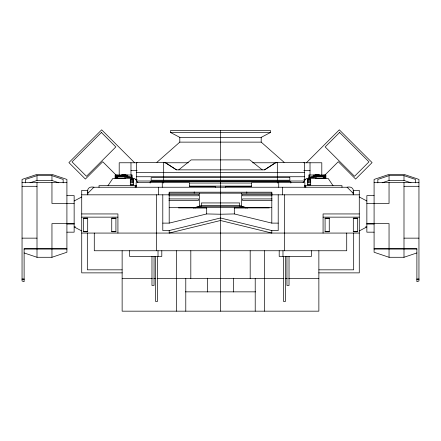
<?xml version="1.0" encoding="UTF-8"?>
<svg xmlns="http://www.w3.org/2000/svg" width="441" height="441" viewBox="0 0 441 441"><rect width="100%" height="100%" fill="white"/><g stroke="black" fill="none" stroke-linecap="round" stroke-linejoin="round"><path stroke-width="0.66" d="M107.99 185.639L112.791 178.478L134.742 178.478L137.901 182.574M303.099 182.574L306.258 178.478L328.209 178.478L333.01 185.639M306.39 162.768L339.327 129.83L372.088 162.591L355.617 179.063L338.275 161.715L324.714 175.275L324.686 177.899M156.897 162.321L179.801 142.129L261.199 142.129L284.103 162.321M178.737 169.857L191.151 159.901L249.849 159.901L262.263 169.857M136.622 181.323L136.622 162.426L164.978 162.426L176.466 169.857L264.534 169.857L276.022 162.426L304.378 162.426L304.378 181.323M264.534 169.857L276.055 162.426M74.143 200.997L81.723 196.956M359.277 230.957L366.857 226.917L365.479 226.917M261.199 137.344L270.361 132.559L270.361 130.431L170.639 130.431L170.639 132.559L179.801 137.344L261.199 137.344L261.199 142.129M24.117 252.941L37.005 257.285L51.955 257.285L66.911 252.246L66.911 179.426L51.955 174.388L37.005 174.388L22.05 179.426L22.05 280.994L24.117 281.689L24.117 248.663L66.911 248.663M415.444 182.866L415.444 179.426L403.995 175.645L389.045 175.645L377.832 179.426L377.832 182.866M382.193 182.778L389.045 180.468L403.995 180.468L410.99 182.778M374.089 248.663L416.883 248.663L416.883 281.689L418.95 280.994L418.95 179.426L403.995 174.388L389.045 174.388L374.089 179.426L374.089 252.246L389.045 257.285L403.995 257.285L416.883 252.941M63.168 182.866L63.168 179.426L51.955 175.645L37.005 175.645L25.556 179.426L25.556 182.866M30.01 182.778L37.005 180.468L51.955 180.468L58.807 182.778M193.312 208.025L201.184 205.638L239.816 205.638L247.688 208.025M309.339 175.005L309.339 177.166L314.163 176.207M162.79 223.118L169.195 223.118L206.691 213.94L220.5 214.232L234.309 213.94L271.805 223.118L278.21 223.118M162.79 194.817L162.79 230.555L169.195 230.555L220.5 217.992L271.805 230.555L278.21 230.555L278.21 194.817M193.968 207.882L201.184 206.289L239.816 206.289L247.032 207.882M170.639 132.559L270.361 132.559M137.14 162.768L119.197 162.768L119.197 175.501M164.51 162.768L188.406 162.768M252.594 162.768L276.49 162.768M303.86 162.768L321.803 162.768L321.803 175.501M130.977 170.573L137.14 170.573M303.86 170.573L310.023 170.573M136.622 172.464L304.378 172.464M121.578 174.421L125.713 174.421M315.287 174.421L319.422 174.421M116.209 175.298L117.73 175.298M323.27 175.298L324.791 175.298M117.73 175.639L124.858 175.639M316.142 175.639L323.27 175.639M117.73 175.849L124.858 175.849M316.142 175.849L323.27 175.849M126.837 176.207L131.661 177.166L131.661 175.005M117.73 176.576L124.858 176.576M316.142 176.576L323.27 176.576M117.73 176.78L124.858 176.78M136.622 176.736L304.378 176.736M316.142 176.78L323.27 176.78M131.661 177.166L126.837 177.166L126.837 175.005M309.339 177.166L314.163 177.166L314.163 175.005M132.168 177.431L126.396 177.431L126.396 175.005M308.832 177.431L314.604 177.431L314.604 175.005M135.089 179.542L137.14 179.542M303.86 179.542L305.911 179.542M136.622 181.008L304.378 181.008M22.05 182.502L66.911 182.502M374.089 182.502L418.95 182.502M189.696 183.043L251.304 183.043M130.304 184.14L133.518 184.14M307.482 184.14L310.696 184.14M136.688 185.639L99.021 185.639L99.021 187.243M304.312 185.639L341.979 185.639L341.979 187.243M136.545 186.108L135.172 186.108L135.172 187.243M189.36 186.108L251.64 186.108M304.455 186.108L305.828 186.108L305.828 187.243M22.05 186.3L37.005 186.3M403.995 186.3L418.95 186.3M189.41 186.521L215.313 186.521L215.313 187.243M251.59 186.521L225.687 186.521L225.687 187.243M190.821 186.609L215.313 186.609M225.687 186.609L250.179 186.609M87.902 190.325L81.723 190.325L81.723 272.869L122.273 272.869M353.098 190.325L359.277 190.325L359.277 272.869L318.727 272.869M168.842 193.169L272.158 193.169M168.942 194.343L198.566 194.343L198.566 195.787L168.942 195.787M272.058 194.343L242.434 194.343L242.434 195.787L272.058 195.787M81.723 194.817L169.195 194.817M271.805 194.817L359.277 194.817M66.911 195.628L74.143 195.628L74.143 232.175L66.911 232.175M374.089 195.628L366.857 195.628L366.857 232.175L374.089 232.175M168.942 198.919L198.566 198.919L198.566 200.363L168.942 200.363M272.058 198.919L242.434 198.919L242.434 200.363L272.058 200.363M74.143 203.466L51.955 203.466L51.955 182.502M366.857 203.466L389.045 203.466L389.045 182.502M169.195 207.678L271.805 207.678M178.517 207.909L195.44 207.909M245.56 207.909L247.61 207.909M248.024 207.909L269.286 207.909M195.021 208.025L206.575 208.025L206.575 207.678M245.979 208.025L234.425 208.025L234.425 207.678M81.723 213.94L117.929 213.94L117.929 233.069M359.277 213.94L323.071 213.94L323.071 233.069M81.723 217.143L117.929 217.143M323.071 217.143L359.277 217.143M83.52 218.289L87.693 218.289M111.744 218.289L115.917 218.289M325.083 218.289L329.256 218.289M353.307 218.289L357.48 218.289M74.143 223.626L51.955 223.626L51.955 248.663M366.857 223.626L389.045 223.626L389.045 248.663M66.911 224.034L74.143 224.034M366.857 224.034L374.089 224.034M75.521 226.917L74.143 226.917L81.723 230.957M83.52 231.63L87.693 231.63M111.744 231.63L115.917 231.63M325.083 231.63L329.256 231.63M353.307 231.63L357.48 231.63M81.723 233.069L359.277 233.069M22.05 238.146L37.005 238.146M403.995 238.146L418.95 238.146M24.117 249.071L66.911 249.071M374.089 249.071L416.883 249.071M122.069 269.831L87.318 269.831L87.318 233.069M318.931 269.831L353.682 269.831L353.682 233.069M122.135 278.464L152.393 278.464M153.771 278.464L155.833 278.464M157.205 278.464L283.795 278.464M285.167 278.464L287.229 278.464M288.607 278.464L318.865 278.464M22.05 278.982L24.117 278.982M416.883 278.982L418.95 278.982M22.05 279.39L24.117 279.39M416.883 279.39L418.95 279.39M185.407 291.848L255.593 291.848M359.277 196.956L366.857 200.997M164.978 162.426L176.499 169.857M134.61 162.768L101.673 129.83L68.912 162.591L85.383 179.063L102.725 161.715L116.286 175.275L116.314 177.899M403.995 175.645L403.995 180.468M403.995 182.502L403.995 248.663M403.995 249.11L403.995 257.285M389.045 175.645L389.045 180.468M389.045 249.143L389.045 257.285M353.23 194.817L353.23 193.351A6.108 6.108 0 0 0 353.021 191.769M346.72 233.069L346.72 250.753L94.28 250.753L94.28 233.069M325.877 178.478L325.877 175.005L308.832 175.005L308.832 178.478M325.43 175.005L325.43 178.12L316.142 178.12L316.142 175.005M323.352 175.298L323.352 177.899M318.865 250.753L318.865 311.17L122.135 311.17L122.135 250.753M315.64 175.005L315.64 178.478M313.209 175.005L313.209 176.207M311.407 250.753L311.407 256.442L279.203 256.442L279.203 250.753M310.023 162.768L310.023 175.286M304.863 187.243L304.863 182.585L251.59 182.585L251.59 186.576M290.851 183.043L290.851 181.692L150.149 181.692L150.149 183.043M289.026 256.442L289.026 285.465L286.953 285.465L286.953 256.442M285.514 256.442L285.514 301.374L283.442 301.374L283.442 256.442M284.621 194.817L284.621 250.753M282.984 250.753L282.984 256.442M282.554 187.243L282.554 194.817M278.729 182.585L278.729 187.243M277.317 162.426L277.317 183.043M271.805 223.118L271.805 192.188L169.195 192.188L169.195 223.118M271.805 230.555L271.805 233.069L220.5 220.506L169.195 233.069L169.195 230.555M264.539 250.753L264.539 311.17M255.218 278.464L255.218 311.17M250.185 250.753L250.185 278.464M246.778 191.901L246.778 193.169M241.387 193.169L241.387 206.002M239.816 205.638L239.816 206.289M239.623 205.478L239.623 202.937L201.377 202.937L201.377 205.478M234.309 207.678L234.309 213.94M233.449 278.177L233.449 291.986M220.5 130.431L220.5 205.478M220.5 205.638L220.5 311.17M207.551 278.177L207.551 291.986M206.691 207.678L206.691 213.94M201.184 205.638L201.184 206.289M199.613 193.169L199.613 206.002M194.222 191.901L194.222 193.169M190.815 250.753L190.815 278.464M189.41 186.576L189.41 182.585L136.137 182.585L136.137 187.243M185.782 278.464L185.782 311.17M179.801 137.344L179.801 142.129M176.461 250.753L176.461 311.17M163.683 162.426L163.683 183.043M162.271 182.585L162.271 187.243M161.797 250.753L161.797 256.442L129.593 256.442L129.593 250.753M158.446 187.243L158.446 194.817M158.016 250.753L158.016 256.442M157.558 256.442L157.558 301.374L155.486 301.374L155.486 256.442M156.379 194.817L156.379 250.753M154.047 256.442L154.047 285.465L151.974 285.465L151.974 256.442M132.168 178.478L132.168 175.005L115.123 175.005L115.123 178.478M130.977 162.768L130.977 175.286M127.791 175.005L127.791 176.207M125.36 175.005L125.36 178.478M124.858 175.005L124.858 178.12L115.57 178.12L115.57 175.005M117.648 175.298L117.648 177.899M87.77 194.817L87.77 193.351A6.108 6.108 0 0 1 87.98 191.769M51.955 175.645L51.955 180.468M51.955 249.143L51.955 257.285M37.005 175.645L37.005 180.468M37.005 182.502L37.005 248.663M37.005 249.11L37.005 257.285M347.916 187.293A6.108 6.108 0 0 0 347.122 187.243L93.878 187.243A6.108 6.108 0 0 0 93.084 187.293M101.402 132.482L72.021 161.864L86.464 176.301L115.845 146.919L101.402 132.482M93.878 187.243L87.77 193.351A10.237 6.108 45 0 1 93.878 187.243M339.598 132.482L325.155 146.919L354.536 176.301L368.979 161.864L339.598 132.482M117.73 175.215L116.209 175.215L116.209 177.899L117.73 177.899L117.73 175.215M324.791 175.215L323.27 175.215L323.27 177.899L324.791 177.899L324.791 175.215M289.842 177.64L151.158 177.64L151.158 180.226L289.842 180.226L289.842 177.64M133.518 179.096L130.304 179.096L130.304 184.928L133.518 184.928L133.518 179.096M310.696 179.096L307.482 179.096L307.482 184.928L310.696 184.928L310.696 179.096M131.501 179.289L130.668 179.289L130.668 182.64L131.501 182.64L131.501 179.289M133.143 179.289L132.311 179.289L132.311 182.64L133.143 182.64L133.143 179.289M308.689 179.289L307.857 179.289L307.857 182.64L308.689 182.64L308.689 179.289M310.332 179.289L309.499 179.289L309.499 182.64L310.332 182.64L310.332 179.289M87.693 218.157L83.52 218.157L83.52 231.762L87.693 231.762L87.693 218.157M115.917 218.157L111.744 218.157L111.744 231.762L115.917 231.762L115.917 218.157M329.256 218.157L325.083 218.157L325.083 231.762L329.256 231.762L329.256 218.157M357.48 218.157L353.307 218.157L353.307 231.762L357.48 231.762L357.48 218.157M353.23 193.351L347.122 187.243A10.237 6.108 -45 0 1 353.23 193.351"/></g></svg>
